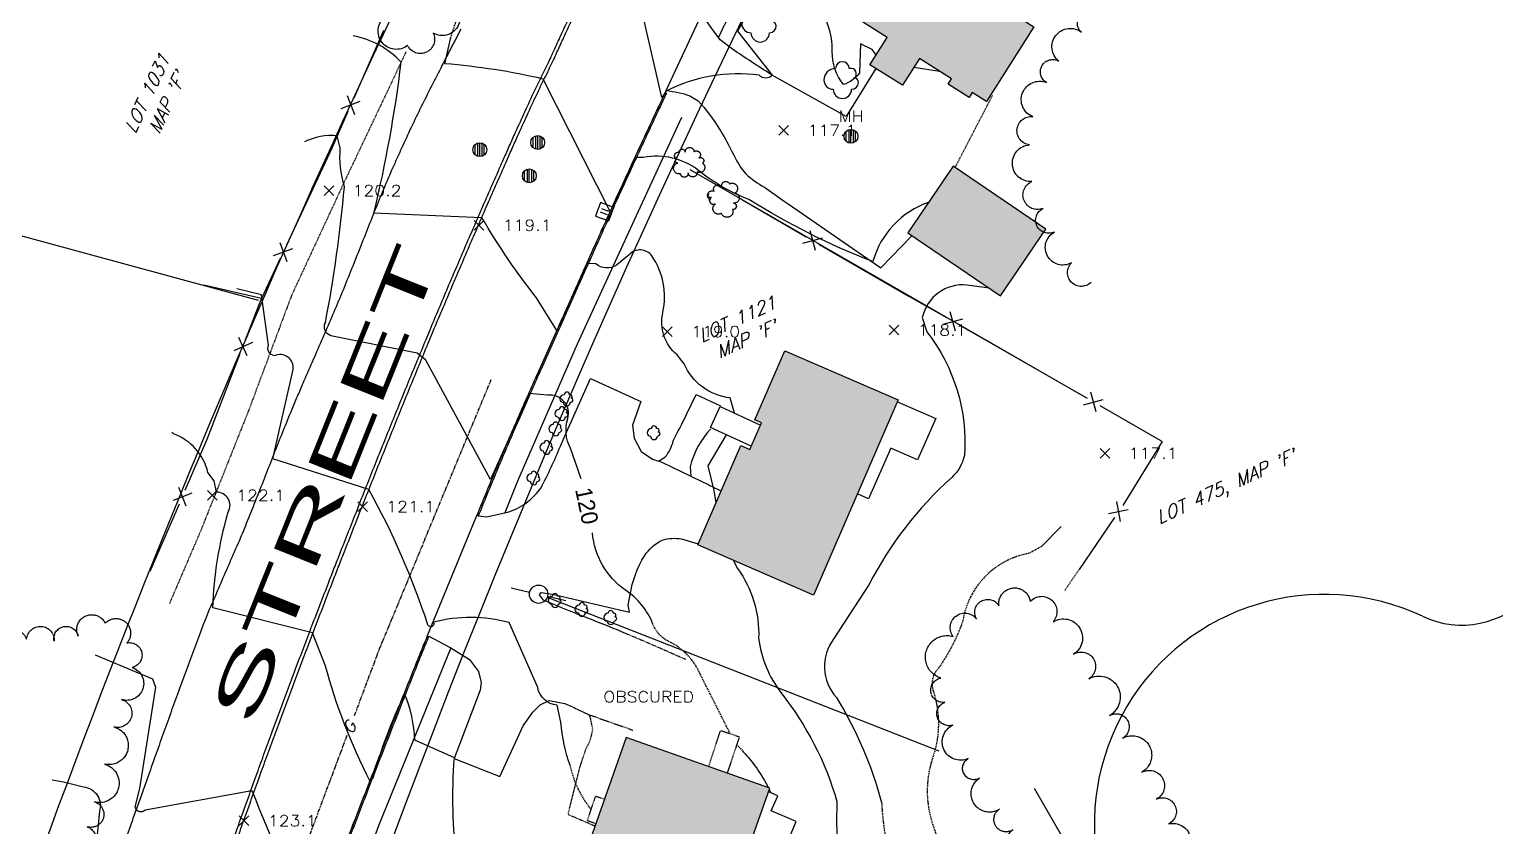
# Model space of a CAD drawing. Header units: feet. Extents: x 1023941 to 1026768, y 90264 to 94497.
# Drawn here: x 1024559.9 to 1024878.6, y 93540.8 to 93714.1 of the extents above; entities that cross this region are included whole.
import ezdxf
from ezdxf.enums import TextEntityAlignment as Align

# ---------------------------------------------------------------- set-up
doc = ezdxf.new("R2010")
doc.units = ezdxf.units.FT
doc.header["$MEASUREMENT"] = 0
for name, pattern in [('GAS', [1.44, 0.9, -0.06, 0.15, -0.06, 0, -0.06, 0.15, -0.06]), ('HIDDEN', [0.375, 0.25, -0.125]), ('HIDDEN2', [0.1875, 0.125, -0.0625]), ('LTP300', [40, 40, 0]), ('LTP600', [40, 40, 0]), ('LTP610', [40, 40, 0])]:
    doc.linetypes.add(name, pattern=pattern)
for name, color, linetype in [('ANNOTATE', 10, 'Continuous'), ('BUILDING', 11, 'Continuous'), ('CB', 10, 'Continuous'), ('CF-INDEX', 11, 'Continuous'), ('CF-INTERMED', 9, 'Continuous'), ('CF-OB_INTER', 9, 'HIDDEN'), ('CF-OBS_INDX', 11, 'HIDDEN'), ('CURB_BACK', 9, 'Continuous'), ('CURB_BOTTOM', 10, 'Continuous'), ('CURB_TOP', 10, 'Continuous'), ('DECK', 10, 'Continuous'), ('DRIVE', 10, 'Continuous'), ('DRIVE_OBSCURED', 10, 'HIDDEN2'), ('E1ABL', 4, 'Continuous'), ('E3BDL', 6, 'Continuous'), ('E6ABT-L', 4, 'Continuous'), ('E6BDW', 2, 'Continuous'), ('E6BUH', 9, 'Continuous'), ('E6GAL', 9, 'GAS'), ('E7SNT', 3, 'Continuous'), ('FENCE', 10, 'LTP300'), ('MH', 10, 'Continuous'), ('MH-OBS', 10, 'Continuous'), ('OBFENCE', 10, 'HIDDEN2'), ('PAINTLIN', 9, 'Continuous'), ('PAVED_RD', 10, 'Continuous'), ('SHRUB', 9, 'Continuous'), ('SHRUBS', 9, 'LTP610'), ('SIDEWALK-OBS', 9, 'HIDDEN2'), ('SPOTELEV', 9, 'Continuous'), ('STEPS', 10, 'Continuous'), ('STEPS-OBS', 10, 'HIDDEN2'), ('TEXT-OBS', 2, 'Continuous'), ('TREE', 9, 'Continuous'), ('TREELINE', 9, 'LTP600'), ('UPOLE', 10, 'Continuous'), ('WALK', 10, 'Continuous')]:
    doc.layers.add(name, color=color, linetype=linetype)
doc.styles.add('290BT', font='swiss.ttf', dxfattribs={"width": 2, "height": 10})
doc.styles.add('60', font='simplex.shx', dxfattribs={"width": 1.15, "height": 2.4})
doc.styles.add('60S', font='simplex.shx', dxfattribs={"width": 1.15, "oblique": 22, "height": 2.4})
doc.styles.add('80SL', font='simplex.shx', dxfattribs={"oblique": 22, "height": 2.8})

# ---------------------------------------------------------------- blocks, each defined once
blk = doc.blocks.new('FENCE')
for p, q in [((-0.476563, -0.5), (0.5, 0.476563)), ((0.5, -0.5), (-0.476563, 0.476563))]:
    blk.add_line(p, q)
blk = doc.blocks.new('CB_A')
for p, q in [((-0.118, -0.248), (-0.118, 0.249)), ((0.124, -0.248), (0.124, 0.249))]:
    blk.add_line(p, q)
at = {"flags": 128}
blk.add_lwpolyline([(0.487, 0.484), (-0.481, 0.484), (-0.481, -0.484), (0.487, -0.484)], close=True, dxfattribs=at)
blk = doc.blocks.new('SHRUB')
for p, q in [((0.25, 0.3125), (0.1875, 0.3125)), ((0.375, 0.125), (0.375, 0.1875))]:
    blk.add_line(p, q)
for centre, radius, start, end in [((-0.1875, 0), 0.3125, 90, 180), ((-0.25, 0), 0.25, 180, 270), ((0, 0.3125), 0.1875, 0, 180), ((0.25, 0.1875), 0.125, 0, 90), ((0.3125, 0.125), 0.0625, 270, 0), ((0.3125, -0.0625), 0.125, 0, 90), ((0, -0.25), 0.25, 180, 0), ((0.25, -0.0625), 0.1875, 270, 0)]:
    blk.add_arc(centre, radius, start, end)
blk = doc.blocks.new('STREE')
for p, q in [((0.25, 0.3125), (0.1875, 0.3125)), ((0.375, 0.125), (0.375, 0.1875))]:
    blk.add_line(p, q)
for centre, radius, start, end in [((0, 0.3125), 0.1875, 0, 180), ((-0.1875, 0), 0.3125, 90, 180), ((-0.25, 0), 0.25, 180, 270), ((0.25, 0.1875), 0.125, 0, 90), ((0.3125, 0.125), 0.0625, 270, 0), ((0.3125, -0.0625), 0.125, 0, 90), ((0, -0.25), 0.25, 180, 0), ((0.25, -0.0625), 0.1875, 270, 0)]:
    blk.add_arc(centre, radius, start, end)
blk = doc.blocks.new('MH_OBS')
for p, q in [((-0.316406, -0.339844), (-0.316406, 0.349609)), ((-0.146484, 0.458984), (-0.146484, -0.427734)), ((0, -0.458984), (0, 0.474609)), ((0.146484, 0.443359), (0.146484, -0.435547)), ((0.302734, -0.332031), (0.302734, 0.365234))]:
    blk.add_line(p, q)
blk.add_circle((0, 0.007813), 0.470703)
blk = doc.blocks.new('MH')
for p, q in [((-0.316406, -0.339844), (-0.316406, 0.349609)), ((-0.146484, 0.458984), (-0.146484, -0.427734)), ((0, -0.458984), (0, 0.474609)), ((0.146484, 0.443359), (0.146484, -0.435547)), ((0.302734, -0.332031), (0.302734, 0.365234))]:
    blk.add_line(p, q)
blk.add_circle((0, 0.007813), 0.470703)
blk = doc.blocks.new('UPOLE')
for p, q in [((-1.498047, 0.001953), (-0.480469, 0.001953)), ((0.517578, 0.001953), (1.550781, 0.001953))]:
    blk.add_line(p, q)
blk.add_circle((0.017578, -0.013672), 0.498047)
blk = doc.blocks.new('SPOT')
for p, q in [((-0.5, -0.5), (0.5, 0.5)), ((-0.5, 0.5), (0.5, -0.5))]:
    blk.add_line(p, q)

msp = doc.modelspace()

# ---------------------------------------------------------------- hatches: boundary and pattern name
at = {"layer": 'E6BUH'}
h = msp.add_hatch(dxfattribs=at)
h.set_pattern_fill('ANSI36', color=256, scale=20, angle=340, style=0)
h.paths.add_polyline_path([(1024771, 93656.16), (1024780.84, 93670.66), (1024760.7, 93684.33), (1024750.86, 93669.83)])
h.paths.add_polyline_path([(1024760.42, 93725.93), (1024769.83, 93740.76), (1024773.47, 93738.45), (1024781.54, 93751.18), (1024777.49, 93753.75), (1024777.96, 93754.48), (1024762.6, 93764.22), (1024734.48, 93719.87), (1024746.36, 93712.33), (1024742.61, 93706.41), (1024749.65, 93701.94), (1024753.36, 93707.79), (1024760.33, 93703.37), (1024759.59, 93702.21), (1024764.16, 93699.31), (1024764.83, 93700.37), (1024767.91, 93698.41), (1024778.21, 93714.65)])
h.paths.add_polyline_path([(1024865.88, 93877.38), (1024841.75, 93892.45), (1024817.29, 93853.26), (1024841.42, 93838.2)])
h.paths.add_polyline_path([(1024898.42, 94002.86), (1024892.12, 93995.02), (1024901.72, 93987.31), (1024908.01, 93995.14)])
h.paths.add_polyline_path([(1024932.77, 94009.91), (1024913.92, 93987.84), (1024935.61, 93969.32), (1024926.26, 93958.36), (1024938.16, 93948.2), (1024966.37, 93981.22)])
h.paths.add_polyline_path([(1025011.87, 94088.63), (1025027.19, 94109.48), (1024999.11, 94130.12), (1024983.79, 94109.27)])
h = msp.add_hatch(dxfattribs=at)
h.set_pattern_fill('ANSI36', color=256, scale=20, angle=350, style=0)
h.paths.add_polyline_path([(1024623.68, 93296.72), (1024616.62, 93298.76), (1024617.56987, 93302.04954), (1024603.71, 93306.05), (1024600.35, 93294.41), (1024601.49, 93294.08), (1024600.12, 93289.32), (1024595.03, 93271.68), (1024609.18, 93267.59), (1024636.01, 93259.85), (1024640.71, 93276.16), (1024643, 93284.08), (1024644.14, 93283.76), (1024649.87, 93303.6), (1024627.53, 93310.04)])
h.paths.add_polyline_path([(1024716.73, 93466.54), (1024680.42, 93477.41), (1024673.59, 93454.61), (1024683.04, 93451.78), (1024677.38, 93432.88), (1024702.24, 93425.44), (1024707.97, 93444.58), (1024709.98, 93443.98)])
h.paths.add_polyline_path([(1024677.67, 93526.17), (1024708.85, 93515.18), (1024720.83, 93549.16), (1024689.65, 93560.15)])
h.paths.add_polyline_path([(1024724.08, 93644.24), (1024717.56, 93629.22), (1024719.03, 93628.58), (1024716.51, 93622.76), (1024714.57, 93623.6), (1024705.19, 93602.01), (1024730.32, 93591.1), (1024748.75, 93633.53)])

# ---------------------------------------------------------------- linework, layer by layer
at = {"layer": 'BUILDING', "flags": 128}
for points in [[(1024734.48, 93719.87), (1024762.6, 93764.22), (1024777.96, 93754.48), (1024777.49, 93753.75), (1024781.54, 93751.18), (1024773.47, 93738.45), (1024769.83, 93740.76), (1024760.42, 93725.93), (1024778.21, 93714.65), (1024767.91, 93698.41), (1024764.83, 93700.37), (1024764.16, 93699.31), (1024759.59, 93702.21), (1024760.33, 93703.37), (1024753.36, 93707.79), (1024749.65, 93701.94), (1024742.61, 93706.41), (1024746.36, 93712.33), (1024734.48, 93719.87)], [(1024760.7, 93684.33), (1024750.86, 93669.83), (1024771, 93656.16), (1024780.84, 93670.66), (1024760.7, 93684.33)], [(1024748.75, 93633.53), (1024730.32, 93591.1), (1024705.19, 93602.01), (1024714.57, 93623.6), (1024716.51, 93622.76), (1024719.03, 93628.58), (1024717.56, 93629.22), (1024724.08, 93644.24), (1024748.75, 93633.53)], [(1024677.67, 93526.17), (1024708.85, 93515.18), (1024720.83, 93549.16), (1024689.65, 93560.15), (1024677.67, 93526.17)]]:
    msp.add_lwpolyline(points, close=True, dxfattribs=at)
at = {"layer": 'CF-INDEX', "elevation": 120, "flags": 128}
for points in [[(1024679.86, 93616.38), (1024677.5, 93623.06, -0.201616944), (1024676.94, 93629.51, 0.531674093), (1024672.55, 93634.57), (1024668.5, 93634.97), (1024660.11, 93616.26), (1024646.05, 93642.19), (1024644.18657, 93643.72452), (1024625.45531, 93647.48159, -0.464458309), (1024624.23143, 93650.31901, 0.026162304), (1024628.37, 93679.89, -0.088721326), (1024627.46762, 93688.33537), (1024626.82, 93690.93, 0.141494977), (1024619.68, 93689.62)], [(1024695.44, 93584.82, 0.15117885), (1024689.45, 93592.19, -0.223823264), (1024682.3, 93604.64)], [(1024715.06, 93557.05, -0.070378399), (1024720.51, 93549.27)]]:
    msp.add_lwpolyline(points, format="xyb", dxfattribs=at)
msp.add_lwpolyline([(1024720.72, 93548.86), (1024721.03, 93548.15)], dxfattribs=at)
at = {"layer": 'CF-INTERMED', "flags": 128}
for points, elevation in [([(1024731.18, 93745.07, -0.040102175), (1024723.04616, 93729.83247), (1024713.84, 93713.67), (1024721.38, 93704.12, -0.433184958), (1024718.5, 93704.12, 0.152162718), (1024698.28, 93700.65), (1024697.36, 93699.31), (1024690.13, 93730.85), (1024688.1, 93737.5, 0.050218124), (1024670.87, 93742.27)], 117), ([(1024743.99, 93708.59), (1024743.12496, 93709.74255), (1024740.55, 93710.95), (1024740.37, 93704.64, -0.15377306), (1024736.84, 93702.08, -0.177942248), (1024734.42845, 93709.30899, 0.178493427), (1024730.76, 93719.74, -0.621629922), (1024734.79, 93722.66), (1024736.84, 93723.59)], 118), ([(1024713.16, 93630.64), (1024712.24, 93633.97, -0.266788802), (1024702.19353, 93641.41275), (1024700.66664, 93643.33026, -0.283067512), (1024697.61092, 93652.60546, 0.205321152), (1024695.21, 93664.85, 0.461279457), (1024690.30734, 93665.15969), (1024687.54, 93662.81, -0.322202483), (1024682.99509, 93663.09621), (1024681.08, 93663.19), (1024674.57, 93648.66), (1024670.1, 93655.71, -0.03255014), (1024658.26, 93673.15), (1024634.77, 93674.13, 0.029295876), (1024640.71, 93706.93, 0.167821162), (1024630.27, 93712.65)], 119), ([(1024755.36, 93676.47, 0.249526615), (1024743.25, 93663.6, -0.048493911), (1024716.31483, 93677.1123, -0.081888083), (1024705.36, 93683.41, 0.218459497), (1024693.4, 93686.23), (1024691.55, 93686.25), (1024686.14, 93674.51), (1024671.6, 93703.3, 0.035530988), (1024650.23, 93706.62), (1024651.51, 93712.33)], 118), ([(1024677.5, 93553.91, -0.065301446), (1024675.4, 93563.49), (1024674.61, 93567.22, -0.343624886), (1024670.38, 93571.01), (1024664.19, 93585.13, 0.128589089), (1024647.73, 93585.23, -1.021869913), (1024646.52973, 93584.60407, 0.047873287), (1024633.68, 93614.06), (1024612.8, 93620.73), (1024617.2, 93640.14, 0.600369112), (1024613.14818, 93643.12723, -0.483742649), (1024611.88984, 93645.45894), (1024610.32, 93656.38), (1024605.01, 93657.7)], 121), ([(1024768.53, 93657.84), (1024763.69, 93658.52, 0.377386218), (1024753.99, 93651.49), (1024754.98954, 93648.33896, -0.184946098), (1024763.16, 93621.45, -0.147866276), (1024760.37568, 93616.68645, 0.091430383), (1024742.38, 93593.34), (1024734.77, 93581.65, 0.358821706), (1024735.34, 93568.85, -0.069631965), (1024745.14, 93546.06)], 118), ([(1024675.6, 93484.64), (1024675.5, 93484.73), (1024664.77, 93493.13, -0.203643159), (1024660.18894, 93506.6648, 0.235799559), (1024656.75332, 93516.29138, -0.117863113), (1024652.85168, 93532.9997, -0.050845529), (1024652.27, 93555.71), (1024643.7, 93559.59, 0.087848165), (1024641.46, 93569.63, 0.045932018), (1024634.56318, 93551.30746), (1024633.92, 93550.71, -0.052139019), (1024624.22, 93575.87), (1024621.47, 93582.93), (1024599.76, 93588.35, -0.061732145), (1024603.12683, 93609.20643, 0.590519323), (1024600.55, 93613.48), (1024600.09509, 93615.92744), (1024598.70703, 93617.79617, 0.253247034), (1024591.25, 93626.15), (1024590.88, 93626.49)], 122), ([(1024712.87, 93598.68), (1024713.84, 93596.91, -0.164406874), (1024718.41, 93581.77, 0.131069739), (1024723.28, 93569.84, -0.098244684), (1024735.43, 93546.23, 0.08692753), (1024738.67089, 93521.15266), (1024739.05727, 93495.72919, 0.135801654), (1024750.52, 93472.55, -0.145702632), (1024759.41, 93450.09, -0.025721753), (1024768.47, 93397.33, 0.026236339), (1024770.02246, 93374.36222), (1024769.8, 93368.94), (1024765.14, 93370.43), (1024764.04, 93370.67, -0.104201119), (1024756.19708, 93334.92283), (1024755.47, 93332.86), (1024762.74, 93330.07, -0.42886083), (1024752.05725, 93315.61968), (1024743.88008, 93316.3508, 0.036685702), (1024699.11, 93318.8), (1024696.52, 93319.26)], 119), ([(1024574.23, 93578.16), (1024586.63, 93572.88), (1024587.27881, 93571.10006), (1024583.84, 93549.1), (1024582.7966, 93545.05867, 0.589529971), (1024585.08672, 93544.46851), (1024608.27, 93548.66, 0.024406049), (1024621.62, 93518.52)], 123), ([(1024564.85, 93550.94), (1024567.34, 93550.5), (1024571.67, 93549.42, -0.474784253), (1024575.13, 93544.12, -0.021946412), (1024570.18, 93508.97)], 124)]:
    msp.add_lwpolyline(points, format="xyb", dxfattribs=dict(at, elevation=elevation))
for points, elevation in [([(1024752.15, 93705.87), (1024757.72, 93705.02)], 118), ([(1024709.15, 93611.14), (1024708.77638, 93613.8558), (1024707.42, 93619.19), (1024711.41, 93625.95)], 119), ([(1024784.16, 93606.02), (1024779.8, 93601.64)], 117)]:
    msp.add_lwpolyline(points, dxfattribs=dict(at, elevation=elevation))
at = {"layer": 'CF-OB_INTER', "flags": 128}
for points, elevation in [([(1024651.51, 93712.33), (1024654.96606, 93722.95802), (1024656.61, 93728.69, 0.251984068), (1024655.75, 93736.65), (1024650.91, 93747.43), (1024650.98, 93750.5)], 118), ([(1024779.8, 93601.64), (1024777.2, 93600.19, 0.319607335), (1024762.79363, 93585.48554, -0.073287977), (1024757.27, 93574.93, 0.266444827), (1024756.34634, 93570.29921, -0.167265058), (1024756.15, 93555.48, 0.174694037), (1024756.7, 93540.02, -0.141687428), (1024756.83, 93530.4, 0.232167122), (1024764.07, 93491.63, -0.046233558), (1024774.06565, 93473.00636), (1024782.9974, 93456.37142), (1024784.29, 93452.89)], 117), ([(1024682.02, 93544.52, -0.114017084), (1024677.5, 93553.91)], 121), ([(1024745.14, 93546.06, 0.053940847), (1024747.32, 93532.34, -0.076095655), (1024747.98, 93523.9), (1024747.52, 93520.08)], 118)]:
    msp.add_lwpolyline(points, format="xyb", dxfattribs=dict(at, elevation=elevation))
at = {"layer": 'CF-OBS_INDX', "elevation": 120, "flags": 128}
msp.add_lwpolyline([(1024712.25, 93560.97), (1024705.64, 93574.07, 0.176012707), (1024699.09637, 93580.91217, -0.20048053), (1024695.44, 93584.82)], format="xyb", dxfattribs=at)
msp.add_lwpolyline([(1024713.67, 93558.66), (1024715.06, 93557.05)], dxfattribs=at)
at = {"layer": 'CURB_BACK', "flags": 128}
for points in [[(1024657.52, 93608.38, -0.001532), (1024659.41, 93612.97, -0.001532), (1024661.3, 93617.55, -0.00152), (1024663.23, 93622.08, -0.001365), (1024665.15, 93626.6, -0.001387), (1024667.17, 93631.18, -0.000752), (1024669.18, 93635.76, -0.000752), (1024671.21, 93640.32), (1024673.25, 93644.89), (1024674.71, 93648.14, 0.000139), (1024676.16, 93651.39, 0.000195), (1024678.2, 93655.96, -0.000189), (1024680.23, 93660.53, -0.000189), (1024682.27, 93665.09, -0.000613), (1024684.31, 93669.65, -0.000487), (1024685.95, 93673.27, -0.000615), (1024687.59, 93676.9, -0.000774), (1024689.68, 93681.44, -0.000688), (1024691.77, 93685.98, -0.000688), (1024693.88, 93690.51, -0.000685), (1024695.99, 93695.05, -0.00039), (1024697.21, 93697.63, -0.00039), (1024698.42, 93700.21)], [(1024628.74, 93536.36, -0.000391), (1024630.54, 93541.02, -0.00039), (1024632.33, 93545.69, -0.00039), (1024634.14, 93550.35, -0.000325), (1024635.95, 93555.01, -0.000325), (1024637.78, 93559.67, -0.000267), (1024639.6, 93564.32), (1024640.33, 93566.18, -0.000952), (1024642.18, 93570.82, -0.001087), (1024644.03, 93575.47, -0.000784), (1024645.38, 93578.81, -0.000784), (1024646.74, 93582.15)]]:
    msp.add_lwpolyline(points, format="xyb", dxfattribs=at)
for points in [[(1024657.49, 93608.3), (1024657.52, 93608.38)], [(1024646.74, 93582.15), (1024646.76, 93582.18)]]:
    msp.add_lwpolyline(points, dxfattribs=at)
at = {"layer": 'CURB_BOTTOM', "flags": 128}
for points in [[(1024657.18, 93608.43, -0.001539), (1024659.09, 93613.05, -0.001539), (1024660.99, 93617.68, -0.001515), (1024662.92, 93622.21, -0.001364), (1024664.85, 93626.73, -0.001386), (1024666.86, 93631.31, -0.000754), (1024668.87, 93635.89, -0.000754), (1024670.91, 93640.45), (1024672.95, 93645.02), (1024674.4, 93648.27, 0.000139), (1024675.86, 93651.53, 0.000196), (1024677.89, 93656.09, -0.00019), (1024679.93, 93660.66, -0.00019), (1024681.97, 93665.22, -0.000613), (1024684.01, 93669.79, -0.000488), (1024685.65, 93673.41, -0.000615), (1024687.29, 93677.03, -0.000774), (1024689.38, 93681.58, -0.000686), (1024691.47, 93686.12, -0.000686), (1024693.58, 93690.65, -0.000691), (1024695.69, 93695.18, -0.000394), (1024696.91, 93697.76, -0.000394), (1024698.12, 93700.35)], [(1024628.43, 93536.48, -0.000393), (1024630.23, 93541.14, -0.000388), (1024632.02, 93545.81, -0.000388), (1024633.83, 93550.47, -0.000323), (1024635.64, 93555.13, -0.000323), (1024637.47, 93559.79, -0.000275), (1024639.29, 93564.44), (1024640.02, 93566.3, -0.000946), (1024641.87, 93570.94, -0.001085), (1024643.72, 93575.59, -0.000787), (1024645.08, 93578.95, -0.000787), (1024646.45, 93582.3)]]:
    msp.add_lwpolyline(points, format="xyb", dxfattribs=at)
at = {"layer": 'CURB_TOP', "flags": 128}
for points in [[(1024657.2, 93608.43, -0.001523), (1024659.11, 93613.05, -0.001523), (1024661.01, 93617.67, -0.001499), (1024662.94, 93622.2, -0.001365), (1024664.87, 93626.72, -0.001387), (1024666.88, 93631.3, -0.000754), (1024668.89, 93635.88, -0.000754), (1024670.93, 93640.45), (1024672.97, 93645.01), (1024674.42, 93648.26, 0.00014), (1024675.88, 93651.52, 0.000196), (1024677.91, 93656.09, -0.000189), (1024679.95, 93660.65, -0.000189), (1024681.99, 93665.22, -0.000612), (1024684.03, 93669.78, -0.000487), (1024685.67, 93673.4, -0.000616), (1024687.31, 93677.02, -0.000775), (1024689.4, 93681.57, -0.000686), (1024691.48, 93686.11, -0.000686), (1024693.6, 93690.64, -0.000689), (1024695.71, 93695.18, -0.000393), (1024696.92, 93697.76, -0.000393), (1024698.14, 93700.34)], [(1024628.45, 93536.47, -0.000394), (1024630.25, 93541.14, -0.000388), (1024632.04, 93545.8, -0.000388), (1024633.85, 93550.46, -0.000324), (1024635.66, 93555.12, -0.000324), (1024637.49, 93559.78, -0.000273), (1024639.31, 93564.44), (1024640.04, 93566.29, -0.000948), (1024641.89, 93570.94, -0.001081), (1024643.74, 93575.58, -0.000783), (1024645.1, 93578.94, -0.000783), (1024646.47, 93582.29)]]:
    msp.add_lwpolyline(points, format="xyb", dxfattribs=at)
at = {"layer": 'DECK', "flags": 128}
for points in [[(1024748.58, 93633.15), (1024756.92, 93629.47), (1024752.97, 93620.51), (1024747.14, 93623.08), (1024742.26, 93612.03), (1024739.87, 93613.09)], [(1024715.95, 93535.33), (1024722.66, 93532.52), (1024726.59, 93541.91), (1024721.17, 93544.19), (1024722.56, 93547.5), (1024720.54, 93548.35)]]:
    msp.add_lwpolyline(points, dxfattribs=at)
at = {"layer": 'DRIVE', "flags": 128}
for points in [[(1024743.91, 93705.58), (1024737.47, 93695.16), (1024721.08, 93704.31, -0.008373), (1024712.7, 93709.8), (1024710.03, 93711.83), (1024709.69, 93712.31), (1024708.23, 93714.31), (1024706.25, 93717.03), (1024706.25, 93717.03)], [(1024698.33, 93700.78, -0.058956), (1024703.44, 93699.66), (1024705.28, 93698.55, -0.049696), (1024709.93, 93692.38, -0.019309), (1024712.39, 93687.99, 0.041099), (1024714.84, 93683.61), (1024715.61, 93682.68, 0.057912), (1024719.68, 93679.78, 0.007521), (1024723.75, 93676.88), (1024724.84, 93676.16), (1024744.99, 93662.28), (1024751.73, 93669.24)], [(1024657.52, 93608.38), (1024657.52, 93608.38), (1024659.29, 93608.11), (1024663.21, 93609.01), (1024664.11, 93609.21, 0.095951), (1024668.26, 93611.44, 0.057957), (1024671.11, 93614.4, 0.018587), (1024675.33, 93623.46), (1024676.15, 93625.37), (1024681.86, 93638.2), (1024692.78, 93633.2), (1024691, 93628.02), (1024691.38, 93625.22), (1024692.85, 93622.35), (1024695.33, 93620.65), (1024696.7, 93620.22), (1024697.35, 93620.01), (1024703.67, 93616.98), (1024706.37, 93615.68, -0.002296), (1024708.32, 93614.7, -0.002296), (1024710.28, 93613.73)], [(1024690.44, 93582.37, 0.001868), (1024688.49, 93583.19, 0.001868), (1024686.53, 93584.02, 0.004415), (1024681.87, 93585.86, -0.003253), (1024677.21, 93587.7, -0.007691), (1024671.64, 93590.03), (1024670.76, 93591.15), (1024671.16, 93591.71), (1024673.61, 93591.35), (1024690.37, 93587.38), (1024690.05, 93589), (1024690.46, 93591.16, -0.093446), (1024693.57, 93599.67, -0.121693), (1024697.45, 93603.08, -0.11372), (1024701.64, 93603.32), (1024705.29, 93602.23)], [(1024646.74, 93582.15), (1024646.74, 93582.15), (1024651.18, 93579.82), (1024651.48, 93579.64), (1024655.58, 93577.13), (1024657.51, 93574.54), (1024658.12, 93572.1), (1024657.91, 93570.43), (1024652.2, 93555.56), (1024662.18, 93551.66), (1024667.21, 93562.69), (1024669.34, 93565.65), (1024670.92, 93567.24), (1024672.89, 93568.17), (1024676.26, 93567.53, -0.037493), (1024678.93, 93566.32), (1024681.6, 93565.11), (1024681.77, 93565.03), (1024682.09, 93564.92)]]:
    msp.add_lwpolyline(points, format="xyb", dxfattribs=at)
at = {"layer": 'DRIVE_OBSCURED', "flags": 128}
for points in [[(1024761.11, 93684.05), (1024769.27, 93699.77)], [(1024682.09, 93564.92), (1024691.07, 93561.76)]]:
    msp.add_lwpolyline(points, dxfattribs=at)
msp.add_lwpolyline([(1024702.56, 93577.11, 0.002163), (1024697.98, 93579.11, 0.002163), (1024693.4, 93581.12), (1024690.44, 93582.37)], format="xyb", dxfattribs=at)
at = {"layer": 'E1ABL'}
for p, q in [((1024703.44683, 93683.60087), (1024788.18877, 93634.8288)), ((1024609.67315, 93655.18599), (1024524.88352, 93678.24498)), ((1024672.47346, 93590.64676), (1024757.58468, 93557.26473))]:
    msp.add_line(p, q, dxfattribs=at)
at = {"layer": 'E3BDL'}
for centre, radius, start, end in [((1026563.31154, 92821.92104), 2053.48, 145.92632053, 162.19812253), ((1026554.29997, 92807.66253), 2120.48, 152.62022664, 161.60979393), ((1024841.383, 93541.28208), 50, 64.7369292, 318.1353796), ((1024871.25726, 93604.58713), 20, 244.7369292, 318.1353796)]:
    msp.add_arc(centre, radius, start, end, dxfattribs=at)
at = {"layer": 'E6BDW'}
msp.add_line((1024778.28059, 93549.13807), (1024803.37746, 93505.73924), dxfattribs=at)
at = {"layer": 'E6GAL', "flags": 128}
for points in [[(1024630.56382, 93564.91277), (1024636.00026, 93579.4426), (1024660.27702, 93637.96924)], [(1024604.21096, 93494.54732), (1024625.43942, 93551.21693), (1024628.98346, 93560.68899)]]:
    msp.add_lwpolyline(points, dxfattribs=at)
at = {"layer": 'FENCE', "flags": 128}
for points in [[(1024636.9, 93713.81), (1024630.44, 93699.17)], [(1024629.15, 93696.24), (1024625.7, 93688.43), (1024615.79, 93667.16)], [(1024714.91, 93677.02), (1024728.76, 93669.02)], [(1024731.53, 93667.42), (1024751.08, 93656.12), (1024759.26, 93651.43)], [(1024614.44, 93664.26), (1024610.35, 93655.6), (1024597.82, 93658.52)], [(1024606.87, 93646.58), (1024610.35, 93655.6)], [(1024762.03, 93649.84), (1024789.79, 93633.92)], [(1024593.76, 93613.92), (1024598.53, 93625.02), (1024605.71, 93643.6)], [(1024792.56, 93632.32), (1024805.93, 93624.65), (1024806.14, 93624.53), (1024798.16, 93611.51), (1024797.55, 93610.62)], [(1024586.17, 93596.28), (1024592.49, 93610.98)], [(1024795.75, 93607.98), (1024788.05, 93596.67)]]:
    msp.add_lwpolyline(points, dxfattribs=at)
at = {"layer": 'OBFENCE', "flags": 128}
msp.add_lwpolyline([(1024788.05, 93596.67), (1024784.94, 93592.1)], dxfattribs=at)
at = {"layer": 'PAINTLIN', "flags": 128}
for points in [[(1024604.14, 93537.7, -0.000536), (1024605.81, 93542.41, -0.000536), (1024607.5, 93547.12, -0.000645), (1024609.18, 93551.82, -0.000307), (1024610, 93554.06, -0.000341), (1024610.81, 93556.3, -0.000717), (1024612.53, 93560.99, -0.000693), (1024614.26, 93565.69, -0.000693), (1024616.01, 93570.37, -0.000644), (1024617.76, 93575.05, -0.000644), (1024619.53, 93579.73, -0.000594), (1024621.31, 93584.4, -0.000594), (1024623.11, 93589.07, -0.000552), (1024624.9, 93593.73, -0.000389), (1024626.18, 93597.02, -0.000323), (1024627.46, 93600.3, -0.000458), (1024629.29, 93604.96, -0.000442), (1024631.12, 93609.61, -0.000442), (1024632.97, 93614.26, -0.000489), (1024634.81, 93618.9, -0.000489), (1024636.68, 93623.54, -0.000539), (1024638.54, 93628.18, -0.000539), (1024640.43, 93632.81, -0.000589), (1024642.31, 93637.45, -0.000589), (1024644.22, 93642.07, -0.000623), (1024646.12, 93646.69), (1024646.98, 93648.76, -0.000853), (1024648.92, 93653.37, -0.000799), (1024650.86, 93657.98, -0.000799), (1024652.83, 93662.57, -0.000652), (1024654.8, 93667.17, -0.000652), (1024656.79, 93671.76, -0.000506), (1024658.78, 93676.34, -0.000506), (1024660.79, 93680.92, -0.000381), (1024662.8, 93685.5, -0.000237), (1024664.06, 93688.33, -0.001332), (1024665.31, 93691.17, -0.002148), (1024667.4, 93695.71, -0.003295), (1024669.48, 93700.26, -0.002604), (1024671.22, 93703.81, 0.003264), (1024672.95, 93707.36, 0.003), (1024674.46, 93710.67, -0.00131), (1024675.97, 93713.97, -0.001804), (1024678.11, 93718.49, -0.001805)], [(1024604.85, 93537.45, -0.000535), (1024606.52, 93542.17, -0.000535), (1024608.21, 93546.87, -0.000646), (1024609.89, 93551.58, -0.000307), (1024610.7, 93553.81, -0.000341), (1024611.51, 93556.04, -0.000719), (1024613.24, 93560.73, -0.000692), (1024614.96, 93565.43, -0.000692), (1024616.71, 93570.11, -0.000643), (1024618.46, 93574.79, -0.000643), (1024620.24, 93579.47, -0.000597), (1024622.01, 93584.14, -0.000597), (1024623.81, 93588.81, -0.000551), (1024625.61, 93593.48, -0.000387), (1024626.88, 93596.75, -0.000322), (1024628.16, 93600.03, -0.000458), (1024629.99, 93604.68, -0.000441), (1024631.82, 93609.34, -0.000441), (1024633.67, 93613.98, -0.000492), (1024635.51, 93618.63, -0.000492), (1024637.38, 93623.27, -0.000539), (1024639.24, 93627.91, -0.000539), (1024641.12, 93632.54, -0.000588), (1024643.01, 93637.17, -0.000588), (1024644.91, 93641.8, -0.000629), (1024646.82, 93646.42), (1024647.67, 93648.47, -0.000848), (1024649.61, 93653.08, -0.0008), (1024651.55, 93657.69, -0.000801), (1024653.52, 93662.28, -0.000652), (1024655.49, 93666.88, -0.000652), (1024657.48, 93671.47, -0.000507), (1024659.47, 93676.05, -0.000507), (1024661.49, 93680.63, -0.000377), (1024663.5, 93685.21, -0.000233), (1024664.75, 93688.03, -0.001332), (1024666, 93690.86, -0.002156), (1024668.08, 93695.4, -0.003299), (1024670.17, 93699.95, -0.002603), (1024671.9, 93703.5, 0.003269), (1024673.63, 93707.04, 0.003004), (1024675.14, 93710.34, -0.001309), (1024676.64, 93713.64, -0.001805), (1024678.78, 93718.16, -0.001807)]]:
    msp.add_lwpolyline(points, format="xyb", dxfattribs=at)
at = {"layer": 'PAVED_RD', "flags": 128}
for points in [[(1024698.12, 93700.35), (1024698.33, 93700.78), (1024705.93, 93717.13)], [(1024646.45, 93582.3), (1024657.18, 93608.43)]]:
    msp.add_lwpolyline(points, dxfattribs=at)
msp.add_lwpolyline([(1024653.66, 93714.1), (1024652.42, 93711.73, 0.000561), (1024651, 93708.98, 0.00084), (1024649.58, 93706.22, 0.001356), (1024647.32, 93701.76, 0.003364), (1024645.06, 93697.3, 0.006734), (1024640.79, 93688.25, 0.001774), (1024639.71, 93685.85, 0.00217), (1024638.63, 93683.45, 0.006029), (1024634.78, 93674.22, 0.002379), (1024632.94, 93669.57, -0.000819), (1024631.1, 93664.92, -0.000818), (1024629.23, 93660.28, -0.003067), (1024627.36, 93655.65), (1024627.29, 93655.48, -0.002656), (1024625.32, 93650.89, -0.000762), (1024623.34, 93646.3, -0.000763), (1024621.33, 93641.72, 0.001811), (1024619.33, 93637.14, 0.00111), (1024618.13, 93634.32, 0.00176), (1024616.94, 93631.49, 0.002872), (1024615.07, 93626.86, 0.001086), (1024613.2, 93622.22, 0.001087), (1024611.38, 93617.56, -0.001024), (1024609.55, 93612.91, -0.000918), (1024607.88, 93608.75, -0.003492), (1024606.21, 93604.59, -0.003896), (1024604.22, 93600, 0.000873), (1024602.22, 93595.42, 0.000872), (1024600.25, 93590.82, 0.007435), (1024598.29, 93586.22), (1024597.75, 93584.84, 0.002567), (1024596, 93580.16, 0.001065), (1024594.25, 93575.48, 0.001065), (1024592.53, 93570.78, 0.000674), (1024590.82, 93566.08, 0.000674), (1024589.13, 93561.38, 0.00029), (1024587.44, 93556.67, 0.00029), (1024585.77, 93551.96), (1024584.09, 93547.25), (1024582.41, 93542.54, -0.000421), (1024580.73, 93537.83, -0.000201)], format="xyb", dxfattribs=at)
at = {"layer": 'SHRUBS', "flags": 128}
msp.add_lwpolyline([(1024700.66, 93685.92, -1), (1024701.12, 93687.35, -1), (1024702.45, 93687.42, -1), (1024704.37, 93687.51, -1), (1024705.4, 93686.09, -1), (1024706.2, 93684.99, -1), (1024705.07, 93683.14, -1), (1024703.09, 93682.89, -1), (1024701.41, 93682.69, -1), (1024700.86, 93685.04, -1), (1024700.66, 93685.92)], format="xyb", close=True, dxfattribs=at)
msp.add_lwpolyline([(1024708, 93676.99, -1), (1024708.71, 93678.95, -1), (1024710.45, 93679.75, -1), (1024712.09, 93680.51, -1), (1024713.26, 93678.49, -1), (1024712.96, 93676.34, -1), (1024712.76, 93674.94, -1), (1024710.32, 93674.11, -1), (1024709.03, 93676.16, -1), (1024708.15, 93677.57, -1), (1024707.66, 93678.35)], format="xyb", dxfattribs=at)
at = {"layer": 'SIDEWALK-OBS', "flags": 128}
msp.add_lwpolyline([(1024641.78, 93709.24), (1024639.03, 93703.43), (1024636.27, 93697.62), (1024633.51, 93691.81), (1024630.75, 93686), (1024628, 93680.18), (1024625.22, 93674.21), (1024622.44, 93668.23), (1024619.67, 93662.26), (1024616.89, 93656.28), (1024614.54, 93649.97), (1024612.18, 93643.66), (1024609.82, 93637.35), (1024607.47, 93631.04), (1024604.88, 93624.55), (1024602.3, 93618.06), (1024599.71, 93611.58), (1024597.13, 93605.09), (1024594.85, 93599.79), (1024592.57, 93594.48), (1024590.3, 93589.17)], dxfattribs=at)
msp.add_lwpolyline([(1024682.85, 93540.88), (1024676.99, 93543.41), (1024679.56, 93553.68, -0.008962), (1024680.95, 93557.83, 0.103614), (1024682.35, 93561.98), (1024681.87, 93564.37)], format="xyb", dxfattribs=at)
at = {"layer": 'STEPS', "flags": 128}
for points in [[(1024716.81, 93623.46), (1024707.93, 93627.56), (1024710.02, 93632.09), (1024718.8, 93628.04)], [(1024712.36, 93554.75), (1024711.58, 93552.42)]]:
    msp.add_lwpolyline(points, dxfattribs=at)
at = {"layer": 'STEPS-OBS', "flags": 128}
for points in [[(1024707.53, 93553.84), (1024710.15, 93561.67), (1024714.22, 93560.31), (1024712.36, 93554.75)], [(1024683.05, 93541.42), (1024681.17, 93542.07), (1024683, 93547.39), (1024684.92, 93546.73)]]:
    msp.add_lwpolyline(points, dxfattribs=at)
at = {"layer": 'TREELINE', "flags": 128}
for points in [[(1024670.79, 93803.75, -1), (1024672.43, 93797.64, -1), (1024673.95, 93792.18, -1), (1024675.53, 93787.13, -1), (1024677.35, 93780.71, -1), (1024678.21, 93774.78, -1), (1024677.54, 93769.48, -1), (1024675.91, 93764.52, -1), (1024672.87, 93758.96, -1), (1024670.23, 93753.94, -1), (1024667.82, 93749.32, -1), (1024664.19, 93743.74, -1), (1024660.68, 93738.87, -1), (1024658.13, 93734.18, -1), (1024656.29, 93729.57, -1), (1024654.34, 93724.79, -1), (1024651.61, 93719.83, -1), (1024647.67, 93713.27, -1), (1024642.1, 93710.6, -1), (1024637.19, 93716.79, -1), (1024634.63, 93721.21, -1), (1024633.18, 93727.97, -1), (1024632.97, 93734.3, -1), (1024635.28, 93741.96, -1), (1024637.47, 93747.06, -1), (1024641.43, 93754, -1), (1024644.81, 93759.25, -1), (1024650.4, 93767.54, -1), (1024649.97, 93773.86, -1), (1024646.3, 93780.97, -1), (1024643.68, 93785.92, -1), (1024640.99, 93790.76, -1), (1024640.99, 93790.76)], [(1024790.68, 93659.1, -1), (1024786.43, 93663.34, -1), (1024782.69, 93670.03, -1), (1024780.24, 93675.16, -1), (1024777.83, 93681.01, -1), (1024777.3, 93689, -1), (1024777.99, 93695.11, -1), (1024780.98, 93702.52, -1), (1024783.7, 93707.17, -1), (1024788.62, 93713.46, -1), (1024791.83, 93717.39, -1), (1024795.16, 93721.97, -1), (1024799.21, 93728.24, -1), (1024800.79, 93734.45, -1), (1024798.85, 93740.13, -1), (1024796.91, 93745.1, -1), (1024798.48, 93751.92, -1), (1024802.49, 93756.33, -1), (1024809.69, 93759.82, -1), (1024818.9, 93762.74, -1), (1024824.49, 93760.56, -1), (1024826.98, 93759.54)], [(1025558.67371, 93600.32705, -0.928641145), (1025555.53, 93605.81, -1), (1025552.7, 93610.71, -1), (1025549.72, 93616.98, -1), (1025547.38, 93621.87, -1), (1025542.93, 93626.51, -1), (1025538.24, 93629.05, -1), (1025531.27, 93633.32, -1), (1025527.72, 93638.56, -1), (1025524.39, 93643.15, -1), (1025517.64, 93650.97, -1), (1025512.43, 93655.14, -1), (1025507.56, 93658.63, -1), (1025503.21, 93661.72, -1), (1025499, 93664.61, -1), (1025494.51, 93667.15, -1), (1025488.08, 93668.28, -1), (1025480.69, 93675.28, -1), (1025475, 93678.76, -1), (1025469.84, 93681.82, -1), (1025463.6, 93686.27, -1), (1025458.14, 93689.81, -1), (1025449.93, 93692.57, -1), (1025445.2, 93694.37, -1), (1025436.3, 93697.69, -1), (1025430.38, 93696.73, -1), (1025425.24, 93695.72, -1), (1025418.52, 93693.77, -1), (1025413.11, 93691.89, -1), (1025407.88, 93689.72, -1), (1025401.24, 93686.61, -1), (1025395.71, 93683.77, -1), (1025388.82, 93679.7, -1), (1025384.33, 93677.1, -1), (1025377.2, 93673.49, -1), (1025372.01, 93671, -1), (1025364.79, 93667.56, -1), (1025359.44, 93665.09, -1), (1025353.92, 93662.74, -1), (1025349.05, 93660.57, -1), (1025343.85, 93657.94, -1), (1025338.38, 93654.75, -1), (1025333.48, 93651.89, -1), (1025328.53, 93648.98, -1), (1025323.9, 93646.23, -1), (1025318.77, 93643.13, -1), (1025314.19, 93640.38, -1), (1025308.63, 93637.13, -1), (1025303.12, 93634.02, -1), (1025298.21, 93631.2, -1), (1025292.88, 93628.11, -1), (1025288.29, 93625.43, -1), (1025283.07, 93622.47, -1), (1025278.44, 93619.83, -1), (1025273.59, 93617.04, -1), (1025268.12, 93613.84, -1), (1025263.25, 93610.94, -1), (1025256.97, 93607.16, -1), (1025251.37, 93603.8, -1), (1025244.21, 93599.54, -1), (1025239.71, 93596.85, -1), (1025231.95, 93592.17, -1), (1025227.1, 93589.24, -1), (1025220.44, 93585.2, -1), (1025214.78, 93581.69, -1), (1025209.67, 93578.53, -1), (1025203.13, 93574.54, -1), (1025197.75, 93571.32, -1), (1025190.78, 93567.39, -1), (1025185.85, 93564.5, -1), (1025179.21, 93560.05, -1), (1025174.52, 93556.85, -1), (1025169.97, 93554.07, -1), (1025163.59, 93549.79, -1), (1025159.16, 93545.26, -1), (1025155.22, 93541.19, -1), (1025151, 93537.48, -1), (1025145.7, 93533.43, -1), (1025141.11, 93529.58, -1), (1025135.47, 93524.38, -1), (1025130.61, 93520.1, -1), (1025125.74, 93516.05, -1), (1025119.61, 93510.91, -1), (1025115, 93506.98, -1), (1025109.15, 93501.5, -1), (1025104.92, 93498.25, -1), (1025098.78, 93494.11, -1), (1025094.16, 93491.39, -1), (1025089.33, 93488.44, -1), (1025082.02, 93483.99, -1), (1025076.33, 93480.53, -1), (1025071.26, 93477.32, -1), (1025064.96, 93472.94, -1), (1025059.88, 93469.08, -1), (1025053.99, 93463.65, -1), (1025050.09, 93460.2, -1), (1025043.56, 93455.58, -1), (1025038.47, 93452.25, -1), (1025033.99, 93449.35, -1), (1025027.23, 93445.01, -1), (1025021.82, 93441.73, -1), (1025017.1, 93438.59, -1), (1025012.5, 93435.08, -1), (1025007.55, 93430.61, -1), (1025003.19, 93426.49, -1), (1024999.7, 93422.89, -1), (1024995.69, 93418.38, -1), (1024991.34, 93413.77, -1), (1024987.38, 93409.72, -1), (1024983.83, 93406.26, -1), (1024978.85, 93401.83, -1), (1024974.23, 93398, -1), (1024970.3, 93395.07, -1), (1024965.87, 93392.14, -1), (1024960.36, 93389.02, -1), (1024955.25, 93386.58, -1), (1024948.38, 93385.35, -1), (1024941.72, 93384.98, -1), (1024935.83, 93384.32, -1), (1024931.08, 93381.9, -1), (1024926.77, 93379.28, -1), (1024921.57, 93375.66, -1), (1024917.42, 93371.8, -1), (1024917.68, 93365.1, -1), (1024920.73, 93359.17, -1), (1024922, 93353.3, -1), (1024920.99, 93348.06, -1), (1024916.66, 93340.41, -1), (1024910.57, 93341.35, -1), (1024906.69, 93345.48, -1), (1024903.44, 93349.95, -1), (1024900.65, 93354.27, -1), (1024897.63, 93359.45, -1), (1024894.59, 93363.83, -1), (1024889.89, 93368.24, -1), (1024884.1, 93371.45, -1), (1024879.9, 93375.25, -1), (1024874.37, 93380.94, -1), (1024870.33, 93386.24, -1), (1024866.9, 93391.16, -1), (1024862.67, 93397.56, -1), (1024859.12, 93403.18, -1), (1024855.03, 93410.06, -1), (1024852.24, 93414.57, -1), (1024847.71, 93421.17, -1), (1024844.37, 93425.61, -1), (1024840.86, 93429.63, -1), (1024835.79, 93435.61, -1), (1024832.23, 93440.85, -1), (1024829.17, 93445.62, -1), (1024826.5, 93449.82, -1), (1024822.99, 93455.49, -1), (1024819.83, 93460.6, -1), (1024817.04, 93465.14, -1), (1024813.83, 93470.41, -1), (1024810.53, 93475.82, -1), (1024807.69, 93480.72, -1), (1024805.1, 93485.57, -1), (1024802.28, 93491.61, -1), (1024799.87, 93497.11, -1), (1024798.04, 93501.71, -1), (1024796.2, 93506.73, -1), (1024794.36, 93513.15, -1), (1024791.55, 93518.07, -1), (1024787.01, 93524.83, -1), (1024782.28, 93529.52, -1), (1024778.07, 93533.8, -1), (1024773.66, 93540.07, -1), (1024770.78, 93544.58, -1), (1024766.42, 93551.3, -1), (1024763.99, 93555.58, -1), (1024760.65, 93562.87, -1), (1024758.9, 93567.83, -1), (1024758.05, 93573.09, -1), (1024760.68, 93582.13, -1), (1024765.77, 93585.91, -1), (1024770.65, 93588.79, -1), (1024777.44, 93589.73, -1), (1024782.42, 93585.3, -1), (1024786.88, 93578.27, -1), (1024790.16, 93572.91, -1), (1024794.71, 93564.94, -1), (1024797.52, 93560.01, -1), (1024801.67, 93552.59, -1), (1024804.91, 93546.76, -1), (1024807.52, 93541.36, -1), (1024809.48, 93533.94, -1), (1024811.58, 93527.27, -1), (1024813.59, 93522.16, -1), (1024816.04, 93517.05, -1), (1024819.76, 93510.73, -1), (1024823.09, 93505.29, -1), (1024827.11, 93498.37, -1), (1024829.87, 93493.29, -1), (1024833.17, 93486, -1), (1024835.31, 93481.43, -1), (1024839.31, 93474.51, -1), (1024842.76, 93468.8, -1), (1024845.85, 93463.66, -1), (1024849.85, 93457.12, -1), (1024852.44, 93452.93, -1), (1024855.07, 93448.75, -1), (1024859.37, 93442.01, -1), (1024862.17, 93437.79, -1), (1024866.1, 93432.58, -1), (1024872.72, 93427.52, -1), (1024878.12, 93425.66, -1), (1024884.83, 93426.38, -1), (1024884.83, 93426.38)]]:
    msp.add_lwpolyline(points, format="xyb", dxfattribs=at)
msp.add_lwpolyline([(1024535.14, 93469.05, -1), (1024536.86, 93476.52, -1), (1024538.35, 93482.53, -1), (1024540.57, 93490.22, -1), (1024542.04, 93495.92, -1), (1024543.29, 93503.82, -1), (1024543.91, 93508.85, -1), (1024544.4, 93514.16, -1), (1024545.48, 93522.28, -1), (1024547.45, 93528.3, -1), (1024549.36, 93533.64, -1), (1024551.19, 93538.81, -1), (1024552.78, 93544.28, -1), (1024552.93, 93550.59, -1), (1024550.71, 93555.43, -1), (1024547.45, 93562.06, -1), (1024546.93, 93568.37, -1), (1024547.93, 93573.95, -1), (1024553.05, 93579.2, -1), (1024559.29, 93581.53, -1), (1024565.28, 93581.1, -1), (1024570.5, 93582.2, -1), (1024576.38, 93584.98, -1), (1024581.08, 93580.72, -1), (1024582.22, 93575.38, -1), (1024579.93, 93568.41, -1), (1024578.25, 93562.46, -1), (1024576.21, 93554.38, -1), (1024574.06, 93546.14, -1), (1024572.49, 93540.74, -1), (1024570.6, 93535.4, -1), (1024567.78, 93527.76, -1), (1024565.39, 93521.54, -1), (1024563.33, 93515.91, -1), (1024561.02, 93508.59, -1), (1024559.06, 93501.96, -1), (1024556.92, 93494.25, -1), (1024555.4, 93488.89, -1), (1024553.18, 93481.18, -1), (1024551.24, 93475.76, -1), (1024548.5, 93471.18, -1), (1024542.46, 93467.01, -1), (1024535.14, 93469.05, -1), (1024535.14, 93469.05)], format="xyb", close=True, dxfattribs=at)
at = {"layer": 'WALK', "flags": 128}
for points in [[(1024709.69, 93712.31, -0.002421), (1024711.78, 93716.66, -0.002421), (1024713.87, 93721.02, -0.001052), (1024717.22, 93727.69), (1024727.12, 93746.89), (1024729.68, 93746.24)], [(1024696.7, 93620.22), (1024698.12, 93621.14, 0.111518), (1024699.86, 93624.64, 0.000579), (1024701.61, 93628.14), (1024704.84, 93634.69), (1024710.09, 93632.27)], [(1024707.95, 93627.21, 0.121704), (1024703.5, 93619.02), (1024703.67, 93616.98)], [(1024651.48, 93579.64), (1024651.47, 93579.62), (1024635.81, 93540.93), (1024618.79, 93494.51), (1024607.89, 93464.15), (1024602.29, 93446.7, 0.022903), (1024601.44, 93439.03, 0.108174), (1024603.63, 93431.77, 0.075385), (1024607.57, 93427.2, 0.026093), (1024609.57, 93425.75, -0.008217), (1024611.57, 93424.29), (1024612.49, 93423.57), (1024611.63, 93418.55), (1024611.63, 93418.55)]]:
    msp.add_lwpolyline(points, format="xyb", dxfattribs=at)
for points in [[(1024701.61, 93694.94), (1024691.34, 93672.59), (1024678.99, 93645.64), (1024665.96, 93615.91), (1024663.21, 93609.01)], [(1024681.87, 93564.37), (1024681.8, 93564.75), (1024681.6, 93565.11)]]:
    msp.add_lwpolyline(points, dxfattribs=at)

# ---------------------------------------------------------------- block references
at = {"layer": 'CB', "xscale": 3.199999999996195, "yscale": 3.19999999999709, "zscale": 3.2, "rotation": 70.23374300047311}
msp.add_blockref('CB_A', (1024684.94, 93674.43), dxfattribs=at)
at = {"layer": 'FENCE', "yscale": 3.19999999999709, "zscale": 3.2}
for p, xscale, rotation in [((1024629.79, 93697.7), 3.19999999999674, 246.1845089999152), ((1024615.12, 93665.71), 3.199999999982952, 245.0173430003699), ((1024730.15, 93668.22), 3.199999999952213, 329.9874539995764), ((1024760.64, 93650.64), 3.200000000028396, 330.1542360004183), ((1024606.29, 93645.09), 3.200000000001042, 68.86385900030025), ((1024791.17, 93633.12), 3.200000000028396, 330.1542360004183), ((1024593.12, 93612.45), 3.200000000013596, 66.73039199951792), ((1024796.65, 93609.3), 3.200000000025355, 235.7264349993617)]:
    msp.add_blockref('FENCE', p, dxfattribs=dict(at, xscale=xscale, rotation=rotation))
at = {"layer": 'MH', "xscale": 3.199999999953434, "yscale": 3.19999999999709, "zscale": 3.2}
for p in [(1024670.39, 93689.46), (1024657.8, 93687.91), (1024668.56, 93682.24)]:
    msp.add_blockref('MH', p, dxfattribs=at)
at = {"layer": 'MH-OBS', "xscale": 3.199999999953434, "yscale": 3.19999999999709, "zscale": 3.2}
msp.add_blockref('MH_OBS', (1024738.48, 93690.82), dxfattribs=at)
at = {"layer": 'SHRUB', "xscale": 3, "yscale": 3, "zscale": 3}
for p in [(1024676.72, 93633.74), (1024675.64, 93630.55), (1024674.3, 93627.24), (1024695.66, 93626.41), (1024672.33, 93623.22), (1024669.54, 93616.56), (1024674.15, 93589.93), (1024679.99, 93588), (1024686.25, 93586.23)]:
    msp.add_blockref('SHRUB', p, dxfattribs=at)
at = {"layer": 'SPOTELEV', "xscale": 2.099999999976717, "yscale": 2.100000000005821, "zscale": 2.1}
for p in [(1024723.88, 93692.13), (1024625, 93679.05), (1024657.64, 93671.52), (1024698.6, 93648.4), (1024747.8, 93648.73), (1024793.69, 93621.94), (1024599.68, 93612.78), (1024632.32, 93610.35), (1024606.58, 93542.05)]:
    msp.add_blockref('SPOT', p, dxfattribs=at)
at = {"layer": 'TREE', "xscale": 8, "yscale": 8, "zscale": 8}
for p in [(1024718.75, 93715.34), (1024736.61, 93703.06)]:
    msp.add_blockref('STREE', p, dxfattribs=at)
at = {"layer": 'UPOLE', "xscale": 4.000000000056505, "yscale": 4, "zscale": 4, "rotation": 166.9199860001316}
msp.add_blockref('UPOLE', (1024670.64, 93591.24), dxfattribs=at)

# ---------------------------------------------------------------- texts
at = {"layer": 'ANNOTATE'}
msp.add_text('120', height=3.6, rotation=281.756512, dxfattribs=at).set_placement((1024681.08, 93610.51), align=Align.MIDDLE_CENTER)
at = {"layer": 'E6ABT-L', "style": '80SL', "oblique": 22}
for s, rotation, p in [('LOT 1031', 65.0845317, (1024586.69815, 93699.45198)), ("MAP 'F'", 65.0845317, (1024591.05142, 93697.42983)), ('LOT 1121', 25, (1024714.18835, 93649.79081)), ("MAP 'F'", 25, (1024716.21691, 93645.44053))]:
    msp.add_text(s, height=2.8, rotation=rotation, dxfattribs=at).set_placement(p, align=Align.CENTER)
msp.add_text("LOT 475, MAP 'F'", height=2.8, rotation=24.9507965, dxfattribs=at).set_placement((1024805.50242, 93606.49106))
at = {"layer": 'E6GAL', "style": '60S', "oblique": 22, "width": 1.15}
msp.add_text('G', height=2.4, rotation=73.1631801, dxfattribs=at).set_placement((1024629.50823, 93562.17477), align=Align.MIDDLE)
at = {"layer": 'E7SNT', "style": '290BT', "width": 2}
msp.add_text('STREET', height=10, rotation=68.125317, dxfattribs=at).set_placement((1024608.21067, 93562.26382))
at = {"layer": 'MH-OBS', "style": '60', "width": 1.15}
msp.add_text('MH', height=2.4, dxfattribs=at).set_placement((1024735.81, 93694.02))
at = {"layer": 'SPOTELEV', "style": '60', "width": 1.15}
for s, p in [('117.1', (1024734.35, 93692.13)), ('120.2', (1024635.47, 93679.05)), ('119.1', (1024668.1, 93671.52)), ('119.0', (1024709.07, 93648.4)), ('118.1', (1024758.27, 93648.73)), ('117.1', (1024804.16, 93621.94)), ('122.1', (1024610.15, 93612.78)), ('121.1', (1024642.79, 93610.35)), ('123.1', (1024617.05, 93542.05))]:
    msp.add_text(s, height=2.4, dxfattribs=at).set_placement(p, align=Align.MIDDLE_CENTER)
at = {"layer": 'TEXT-OBS', "style": '60', "width": 1.15}
msp.add_text('OBSCURED', height=2.4, dxfattribs=at).set_placement((1024694.52, 93569.02), align=Align.MIDDLE_CENTER)

doc.saveas('drawing.dxf')
